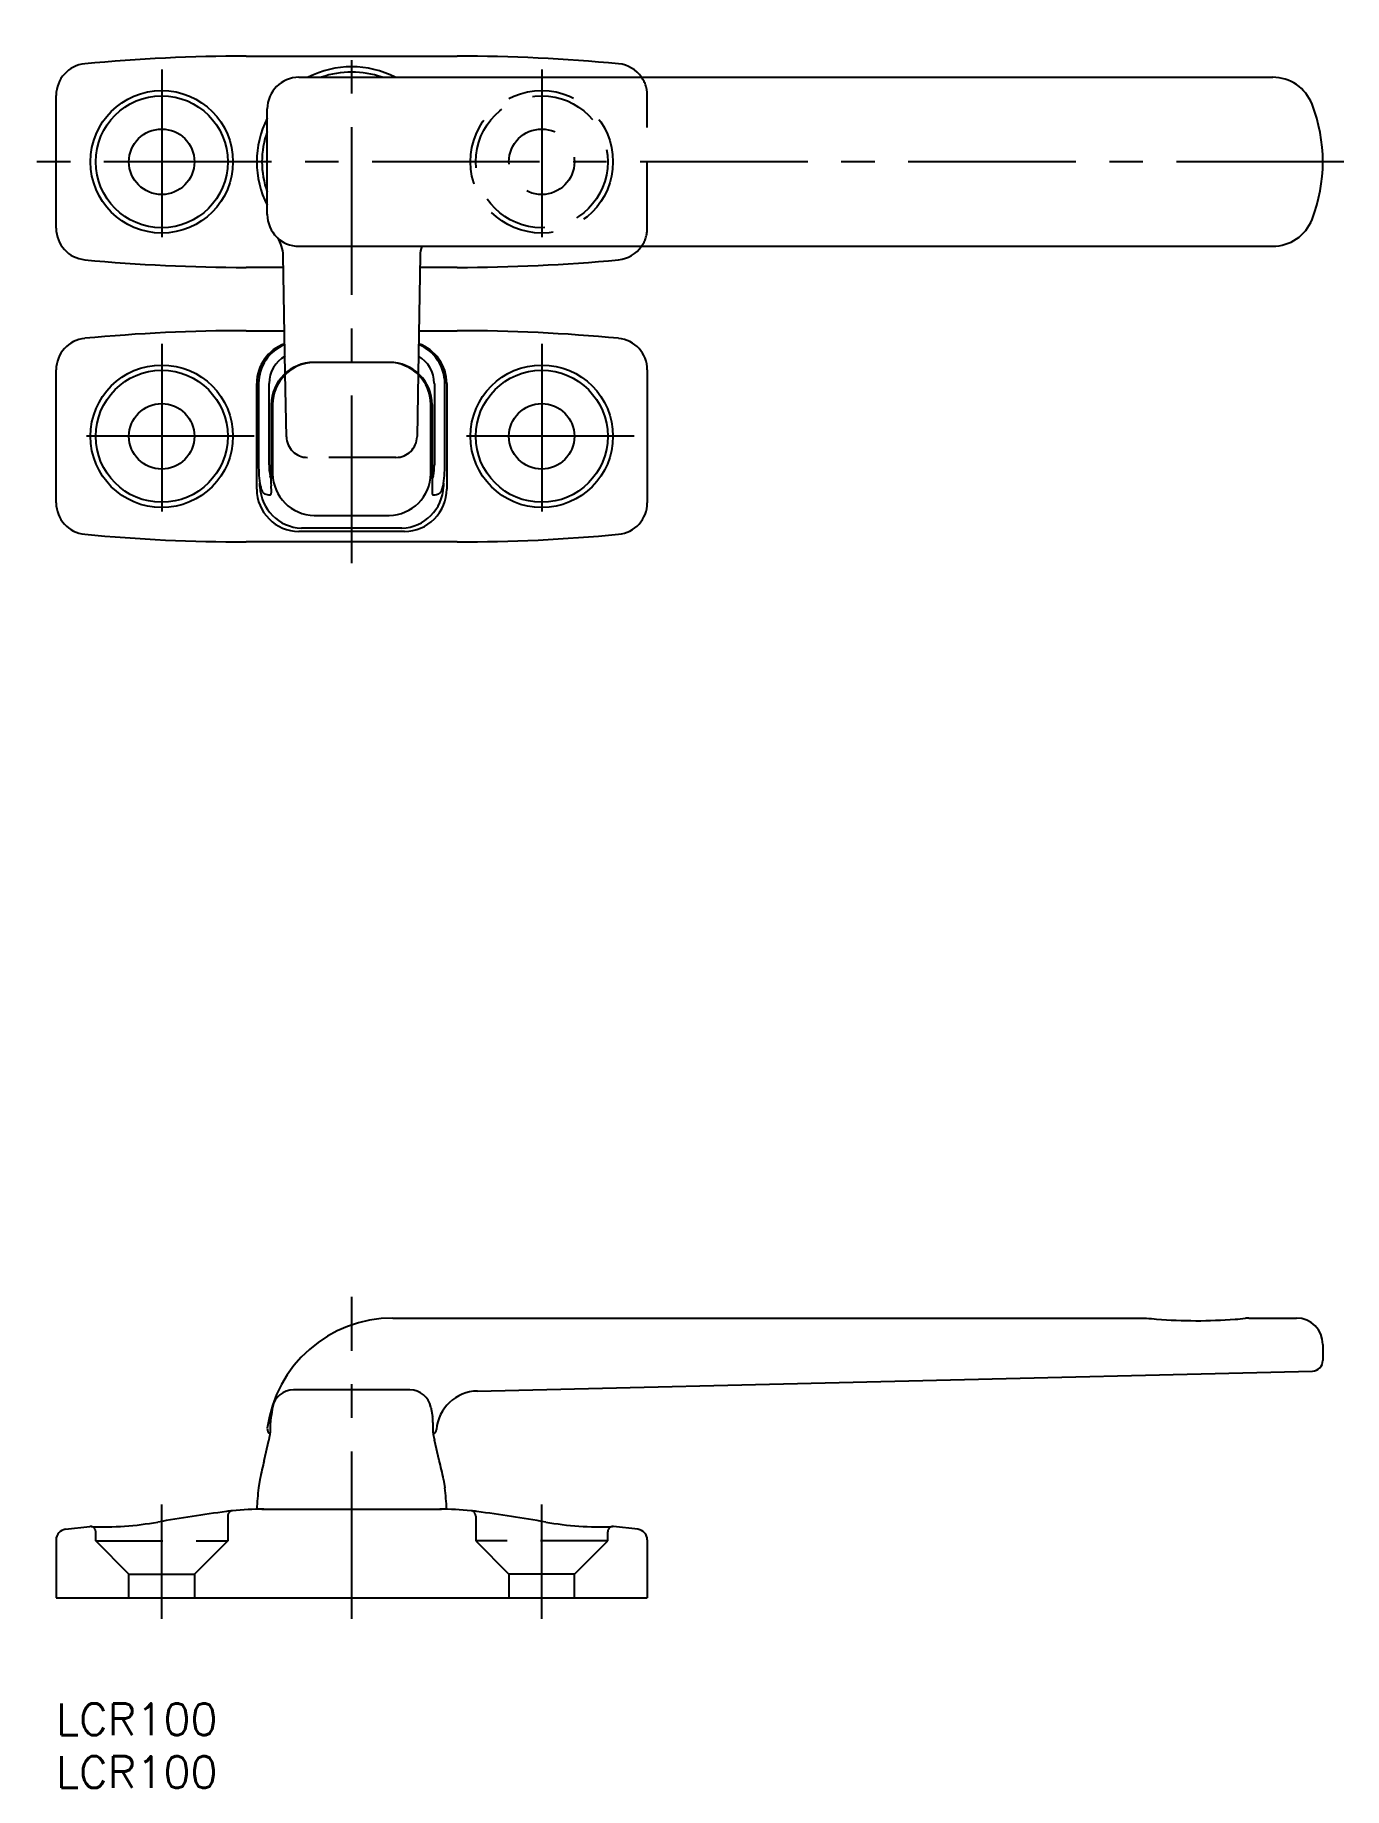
# Model space of a CAD drawing. Extents: x -2 to 122, y -8 to 158.
import ezdxf

# ---------------------------------------------------------------- set-up
doc = ezdxf.new("R2010")
doc.units = 0
doc.header["$LTSCALE"] = 0.5
doc.linetypes.add('CENTER', pattern=[50.8, 31.75, -6.35, 6.35, -6.35])
doc.linetypes.add('DASHED', pattern=[19.05, 12.7, -6.35])
for name, color, linetype in [('MSM_CENTER', 1, 'CENTER'), ('MSM_CONTINUOUS', 7, 'CONTINUOUS'), ('MSM_DASHED', 4, 'DASHED'), ('MSM_PART_NUMBER', 7, 'CONTINUOUS')]:
    doc.layers.add(name, color=color, linetype=linetype)
doc.styles.get("Standard").update_dxf_attribs({"font": 'txt.shx', "height": 3, "bigfont": 'bigfont.shx'})

msp = doc.modelspace()

# ---------------------------------------------------------------- linework, layer by layer
at = {"layer": 'MSM_CENTER'}
for p, q in [((28, 108), (28, 158)), ((10, 154.75), (10, 137.25)), ((46, 154.75), (46, 137.25)), ((122, 146), (-2, 146)), ((10, 128.75), (10, 111.25)), ((46, 128.75), (46, 111.25)), ((18.75, 120), (1.25, 120)), ((54.75, 120), (37.25, 120)), ((28, 8), (28, 38.5)), ((10, 8), (10, 18.85)), ((46, 8), (46, 18.85))]:
    msp.add_line(p, q, dxfattribs=at)
at = {"layer": 'MSM_CONTINUOUS'}
for p, q in [((18, 156), (38, 156)), ((23, 154), (115.25, 154)), ((0, 139.71), (0, 152.29)), ((20, 141.05), (20, 151)), ((20, 141), (20, 151)), ((23, 138), (115.25, 138)), ((21.71, 125.96), (21.51, 137.12)), ((34.48, 137.12), (34.29, 125.96)), ((21.53, 136), (18, 136)), ((38, 136), (34.47, 136)), ((18, 130), (21.64, 130)), ((34.36, 130), (38, 130)), ((0, 113.71), (0, 126.29)), ((31.58, 127), (24.42, 127)), ((56, 126.29), (56, 113.71)), ((19, 115), (19, 125)), ((19.18, 125), (19.18, 117.3)), ((20.17, 117.3), (20.17, 125)), ((35.83, 125), (35.83, 117.3)), ((36.82, 117.3), (36.82, 125)), ((37, 125), (37, 115)), ((20.39, 117.3), (20.39, 123)), ((20.51, 123), (20.51, 116.45)), ((35.49, 116.45), (35.49, 123)), ((35.61, 123), (35.61, 117.3)), ((20.34, 116.07), (20.29, 116.23)), ((35.71, 116.23), (35.66, 116.07)), ((19.3, 115.24), (19.3, 115.56)), ((36.7, 115.56), (36.7, 115.24)), ((32.76, 111.3), (23.24, 111.3)), ((24.45, 112.51), (31.55, 112.51)), ((38, 110), (18, 110)), ((33, 111), (23, 111)), ((31.9, 36.5), (103, 36.5)), ((103, 36.5), (103.28, 36.49)), ((113, 36.5), (112.67, 36.48)), ((113, 36.5), (117.5, 36.5)), ((120, 34), (120, 32.48)), ((39.9, 29.59), (119.02, 31.48)), ((33.52, 29.7), (22.48, 29.7)), ((20.39, 27.37), (20.35, 27.15)), ((20.51, 28.05), (20.39, 27.37)), ((35.49, 28.05), (35.61, 27.37)), ((35.61, 27.37), (35.65, 27.15)), ((19.72, 23.02), (20.16, 24.94)), ((36.28, 23.02), (35.84, 24.94)), ((19.3, 21.22), (19.18, 20.43)), ((36.7, 21.22), (36.82, 20.43)), ((19.5, 18.4), (36.5, 18.4)), ((0.89, 16.5), (3.19, 16.75)), ((55.11, 16.5), (52.81, 16.75)), ((0, 15.51), (0, 10)), ((56, 15.51), (56, 10)), ((0, 10), (56, 10))]:
    msp.add_line(p, q, dxfattribs=at)
for centre, radius in [((10, 146), 6.75), ((10, 146), 6.25), ((10, 146), 3.1), ((10, 120), 6.75), ((10, 120), 6.25), ((46, 120), 6.75), ((46, 120), 6.25), ((10, 120), 3.1), ((46, 120), 3.1)]:
    msp.add_circle(centre, radius, dxfattribs=at)
for centre, radius, start, end in [((3, 152.29), 3, 95.3963, 180), ((18, -6.5), 162.5, 90, 95.3963), ((28, 146), 9, 62.734, 117.266), ((28, 146), 8.5, 70.2501, 109.7499), ((38, -6.5), 162.5, 84.6037, 90), ((53, 152.29), 3, 34.6784, 84.6037), ((23, 151), 3, 90, 180), ((23, 151), 3, 90, 180), ((115.25, 150), 4, 21.3237, 90), ((105, 146), 15, 338.6763, 21.3237), ((28, 146), 9, 152.7343, 207.2657), ((28, 146), 8.5, 160.2505, 199.7495), ((3, 139.71), 3, 180, 264.6037), ((23, 141.05), 3, 180, 180.5502), ((23, 141), 3, 180, 270), ((115.25, 142), 4, 270, 338.6763), ((18.51, 137.07), 3, 1.0077, 35.0226), ((37.48, 137.07), 3, 161.8807, 178.9992), ((53, 139.71), 3, 275.3963, 325.3216), ((18, 298.5), 162.5, 264.6037, 270), ((38, 298.5), 162.5, 270, 275.3963), ((18, -32.5), 162.5, 90, 95.3963), ((38, -32.5), 162.5, 84.6037, 90), ((3, 126.29), 3, 95.3963, 180), ((23, 125), 4, 109.5976, 179.998), ((23.19, 124.99), 4.01, 112.4312, 179.8435), ((33, 125), 4, 0.002, 70.4185), ((32.81, 124.99), 4.01, 0.1571, 67.584), ((53, 126.29), 3, 0, 84.6037), ((23.19, 124.99), 3.01, 119.9649, 179.7252), ((24.4, 122.98), 4.02, 89.7798, 179.7767), ((24.51, 123), 4, 91.2836, 179.9864), ((31.49, 123), 4, 0.0034, 90.0028), ((31.6, 122.98), 4.02, 0.2233, 90.2203), ((32.81, 124.99), 3.01, 0.2749, 60.0552), ((29.07, 117.12), 9.89, 178.9671, 190.6741), ((24.3, 117.21), 4.13, 178.7353, 193.7119), ((28.52, 115.92), 8.18, 177.3743, 184.1686), ((7.21, 117.28), 13.18, 355.6719, 0.0668), ((24.51, 116.51), 4, 180.8459, 269.1541), ((31.49, 116.51), 4, 270.8459, 359.1541), ((48.79, 117.28), 13.18, 179.9329, 184.3284), ((27.48, 115.92), 8.18, 355.8314, 2.6257), ((31.7, 117.21), 4.13, 346.2852, 1.2669), ((26.93, 117.12), 9.89, 349.3259, 1.0329), ((23, 115), 4, 180, 270), ((23.39, 115.39), 4.09, 182.0546, 267.9454), ((21.08, 115.59), 1.75, 189.7338, 203.8251), ((20.42, 115.3), 1.03, 203.8624, 215.8085), ((19.87, 114.88), 0.349, 212.8329, 248.2281), ((24.32, 133.56), 19.55, 256.4611, 257.9074), ((20.11, 114.63), 0.273, 326.4062, 351.8331), ((6.56, 114.32), 13.84, 2.1398, 4.1461), ((19.13, 114.79), 1.26, 351.3428, 2.3455), ((32.61, 115.39), 4.09, 272.0545, 357.9454), ((33, 115), 4, 270, 0.0296), ((49.44, 114.32), 13.84, 175.8539, 177.8602), ((36.87, 114.79), 1.26, 177.6545, 188.6572), ((35.89, 114.63), 0.273, 188.1669, 213.5938), ((31.68, 133.56), 19.55, 282.0926, 283.5389), ((36.13, 114.88), 0.349, 291.7719, 327.1671), ((35.58, 115.3), 1.03, 324.1915, 336.1376), ((34.92, 115.59), 1.75, 336.1749, 350.2662), ((3, 113.71), 3, 180, 264.6037), ((20.26, 114.54), 0.0948, 252.1067, 325.7482), ((35.74, 114.54), 0.0948, 214.2518, 287.8933), ((53, 113.71), 3, 275.3963, 0), ((18, 272.5), 162.5, 264.6037, 270), ((38, 272.5), 162.5, 270, 275.3963), ((31.9, 24.5), 12, 90, 172.5053), ((109.02, 97.34), 61.12, 264.6146, 265.526), ((108.07, 82.19), 45.94, 265.228, 274.519), ((108.36, 75.77), 39.53, 274.8283, 276.2579), ((117.5, 34), 2.5, 0, 90), ((119, 32.48), 1, 271.3639, 0), ((22.48, 27.7), 2, 90, 169.9999), ((33.52, 27.7), 2, 10, 90), ((40, 25.59), 4, 91.3639, 174.8249), ((23.46, 26.69), 3.15, 171.5588, 181.6885), ((6.45, 26.34), 13.87, 358.7468, 1.0466), ((32.54, 26.69), 3.15, 358.3115, 8.4412), ((49.55, 26.34), 13.87, 178.9534, 181.2532), ((20.5, 26), 0.5, 172.5053, 243.8011), ((15.19, 26.18), 5.13, 345.9319, 358.366), ((40.81, 26.18), 5.13, 181.634, 194.0681), ((35.52, 26), 0.5, 294.0228, 354.8249), ((48.66, 15.41), 29.93, 165.2776, 168.801), ((7.34, 15.41), 29.93, 11.199, 14.7224), ((39, 17.75), 20, 172.2877, 178.1578), ((17, 17.75), 20, 1.8422, 7.7123), ((19.64, -10.85), 29.25, 89.9634, 95.7763), ((36.36, -10.85), 29.25, 84.2237, 90.0366), ((3.25, 16.26), 0.5, 83.4618, 96.3418), ((4.55, 45.24), 28.51, 267.4965, 280.2481), ((53.48, -245.99), 266.8, 98.0458, 99.4613), ((18.82, -2.05), 20.41, 95.9635, 97.5492), ((37.18, -2.05), 20.41, 82.4508, 84.0365), ((2.52, -245.99), 266.8, 80.5387, 81.9542), ((51.45, 45.24), 28.51, 259.7519, 272.5035), ((52.75, 16.26), 0.5, 83.6582, 96.5382), ((1, 15.5), 1, 96.3449, 180.451), ((55, 15.5), 1, 359.549, 83.6551)]:
    msp.add_arc(centre, radius, start, end, dxfattribs=at)
at = {"layer": 'MSM_DASHED'}
for p, q in [((56, 139.71), (56, 152.29)), ((21.81, 119.96), (21.71, 125.96)), ((34.29, 125.96), (34.19, 119.97)), ((32.19, 118), (23.81, 118)), ((16.25, 17.75), (16.25, 15.4)), ((39.75, 17.75), (39.75, 15.4)), ((3.75, 15.4), (3.75, 16.26)), ((3.75, 15.4), (16.25, 15.4)), ((6.9, 12.25), (3.75, 15.4)), ((16.25, 15.4), (13.1, 12.25)), ((52.25, 15.4), (39.75, 15.4)), ((39.75, 15.4), (42.9, 12.25)), ((49.1, 12.25), (52.25, 15.4)), ((52.25, 15.4), (52.25, 16.26)), ((6.9, 12.25), (13.1, 12.25)), ((6.9, 10), (6.9, 12.25)), ((13.1, 12.25), (13.1, 10)), ((49.1, 12.25), (42.9, 12.25)), ((42.9, 12.25), (42.9, 10)), ((49.1, 10), (49.1, 12.25))]:
    msp.add_line(p, q, dxfattribs=at)
for radius in [6.75, 6.25, 3.1]:
    msp.add_circle((46, 146), radius, dxfattribs=at)
for centre, radius, start, end in [((53, 152.29), 3, 0, 34.6784), ((53, 139.71), 3, 325.3216, 0), ((23.81, 120), 2, 181.0077, 270), ((32.19, 120), 2, 270, 358.9992), ((3.25, 16.26), 0.5, 0, 83.4618), ((16.75, 17.75), 0.5, 95.7763, 180), ((39.25, 17.75), 0.5, 0, 84.2237), ((52.75, 16.26), 0.5, 96.5382, 180)]:
    msp.add_arc(centre, radius, start, end, dxfattribs=at)

# ---------------------------------------------------------------- texts
at = {"layer": 'MSM_PART_NUMBER'}
for p in [(0, -3), (0, -8)]:
    msp.add_text('LCR100', height=3, dxfattribs=at).set_placement(p)

doc.saveas('drawing.dxf')
